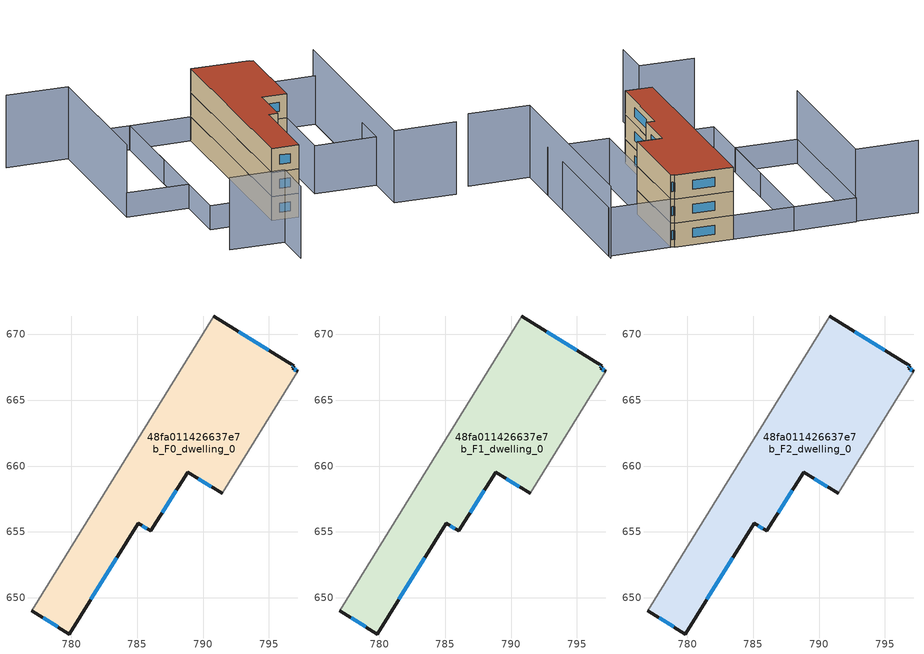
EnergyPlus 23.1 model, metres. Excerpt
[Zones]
48fa011426637e7b_F0_dwelling_0
 floor ground (EU_floor_Construction): 796.9,667.6 796.8,667.44 797.19,667.2 791.45,657.92 788.82,659.54 786.04,655.07 785.07,655.67 779.84,647.24 777,649.01 790.8,671.39 z0
 wall outside (EU_wall_Construction): 777,649.01 779.84,647.24 785.07,655.67 786.04,655.07 788.82,659.54 791.45,657.92 / 797.19,667.2 796.8,667.44 796.9,667.6 790.8,671.39 z0:3
 wall adiabatic (EU_wall_Construction): 790.8,671.39 777,649.01 / 791.45,657.92 797.19,667.2 z0:3
 window (EU_Window_Construction): 786.91,656.46 787.96,658.14 / 785.38,655.48 785.74,655.25 / 781.47,649.87 783.44,653.04 / 777.88,648.46 778.96,647.79 / 795,668.78 792.7,670.21 / 796.83,667.49 796.87,667.55 / 797.07,667.28 796.92,667.37 / 789.64,659.03 790.63,658.42 z0.93:2.07
48fa011426637e7b_F1_dwelling_0
 floor to 48fa011426637e7b_F0_dwelling_0 (EU_floor_Construction): 796.9,667.6 796.8,667.44 797.19,667.2 791.45,657.92 788.82,659.54 786.04,655.07 785.07,655.67 779.84,647.24 777,649.01 790.8,671.39 z3
 wall outside (EU_wall_Construction): 777,649.01 779.84,647.24 785.07,655.67 786.04,655.07 788.82,659.54 791.45,657.92 / 797.19,667.2 796.8,667.44 796.9,667.6 790.8,671.39 z3:6
 wall adiabatic (EU_wall_Construction): 790.8,671.39 777,649.01 / 791.45,657.92 797.19,667.2 z3:6
 window (EU_Window_Construction): 786.91,656.46 787.96,658.14 / 785.38,655.48 785.74,655.25 / 781.47,649.87 783.44,653.04 / 777.88,648.46 778.96,647.79 / 795,668.78 792.7,670.21 / 796.83,667.49 796.87,667.55 / 797.07,667.28 796.92,667.37 / 789.64,659.03 790.63,658.42 z3.93:5.07
48fa011426637e7b_F2_dwelling_0
 floor to 48fa011426637e7b_F1_dwelling_0 (EU_floor_Construction): 796.9,667.6 796.8,667.44 797.19,667.2 791.45,657.92 788.82,659.54 786.04,655.07 785.07,655.67 779.84,647.24 777,649.01 790.8,671.39 z6
 wall outside (EU_wall_Construction): 777,649.01 779.84,647.24 785.07,655.67 786.04,655.07 788.82,659.54 791.45,657.92 / 797.19,667.2 796.8,667.44 796.9,667.6 790.8,671.39 z6:9
 wall adiabatic (EU_wall_Construction): 790.8,671.39 777,649.01 / 791.45,657.92 797.19,667.2 z6:9
 window (EU_Window_Construction): 786.91,656.46 787.96,658.14 / 785.38,655.48 785.74,655.25 / 781.47,649.87 783.44,653.04 / 777.88,648.46 778.96,647.79 / 795,668.78 792.7,670.21 / 796.83,667.49 796.87,667.55 / 797.07,667.28 796.92,667.37 / 789.64,659.03 790.63,658.42 z6.93:8.07
 roof outside (EU_roof_Construction): 791.45,657.92 797.19,667.2 796.8,667.44 796.9,667.6 790.8,671.39 777,649.01 779.84,647.24 785.07,655.67 786.04,655.07 788.82,659.54 z9
shading: 796.53,637.16 790.05,641.17 / 790.05,641.17 804.05,663.8 / 766.98,647.4 772.75,643.81 / 772.75,643.81 769.96,639.31 / 771.26,683.3 777.79,679.27 / 777.79,679.27 767.73,663 z0:9; 790.81,671.41 777,649.01 / 777,649.01 770.57,652.97 / 770.57,652.97 784.38,675.38 / 784.38,675.38 790.81,671.41 / 767.73,662.99 777.87,679.4 / 777.87,679.4 784.39,675.37 / 784.39,675.37 774.25,658.96 / 774.25,658.96 767.73,662.99 z0:3; 803.67,663.19 793.12,646.13 / 793.12,646.13 786.63,650.14 / 786.63,650.14 797.19,667.2 / 797.19,667.2 803.67,663.19 z0:6
[Building]
EU S2 Campaign: North Axis=0; Terrain=City; Solar Distribution=FullExterior
[Site:Location]
Montreal-Trudeau.Intl.AP: Latitude=45.4667; Longitude=-73.75; Time Zone=-5; Elevation=36
[SizingPeriod:WeatherFileDays]
AnnualSizingPeriod: Begin Month=1; Begin Day of Month=1; End Month=12; End Day of Month=31; Day of Week for Start Day=Monday; Use Weather File Daylight Saving Period=No; Use Weather File Rain and Snow Indicators=No
[MATERIAL]
EU_InternalMass_Material: Roughness=MediumRough; Thickness=0.1; Conductivity=1; Density=1800; Specific Heat=900; Thermal Absorptance=0.9; Solar Absorptance=0.7; Visible Absorptance=0.7
[MATERIAL:NOMASS] Roughness=MediumRough; Thermal Absorptance=0.9; Solar Absorptance=0.7; Visible Absorptance=0.7
Name | Thermal Resistance
EU_wall_NoMass; EU_floor_NoMass | 1.36485
EU_roof_NoMass | 2.55992
[WINDOWMATERIAL:SIMPLEGLAZINGSYSTEM]
EU_Window_SimpleGlazing: UFactor=3.92339; Solar Heat Gain Coefficient=0.8; Visible Transmittance=0.8
[CONSTRUCTION]
EU_wall_Construction: EU_wall_NoMass
EU_roof_Construction: EU_roof_NoMass
EU_floor_Construction: EU_floor_NoMass
EU_Window_Construction: EU_Window_SimpleGlazing
EU_InternalMass_Construction: EU_InternalMass_Material
[ZONE] Type=1; Multiplier=1; Ceiling Height=autocalculate; Floor Area=autocalculate; Part of Total Floor Area=Yes
Name | Volume
48fa011426637e7b_F0_dwelling_0 | 425.638
48fa011426637e7b_F1_dwelling_0; 48fa011426637e7b_F2_dwelling_0 | 425.637
[INTERNALMASS] Construction=EU_InternalMass_Construction; Surface Area=141.88
Name | Zone or ZoneList
48fa011426637e7b_F0_dwelling_0_EU_InternalMass | 48fa011426637e7b_F0_dwelling_0
48fa011426637e7b_F1_dwelling_0_EU_InternalMass | 48fa011426637e7b_F1_dwelling_0
48fa011426637e7b_F2_dwelling_0_EU_InternalMass | 48fa011426637e7b_F2_dwelling_0
[OTHEREQUIPMENT] Fuel Type=Electricity; Design Level Calculation Method=Watts/Area; Power per Zone Floor Area=1; Fraction Latent=0; Fraction Radiant=0; Fraction Lost=0; Carbon Dioxide Generation Rate=0; EndUse Subcategory=EU_Step8_InternalGains
Name | Zone or ZoneList or Space or SpaceList | Schedule
EU_Step8_InternalGain_48fa011426637e7b_F0_dwelling_0_f000 | 48fa011426637e7b_F0_dwelling_0 | EU_Step8_GainSchedule_48fa011426637e7b_F0_dwelling_0_f000
EU_Step8_InternalGain_48fa011426637e7b_F1_dwelling_0_f000 | 48fa011426637e7b_F1_dwelling_0 | EU_Step8_GainSchedule_48fa011426637e7b_F1_dwelling_0_f000
EU_Step8_InternalGain_48fa011426637e7b_F2_dwelling_0_f000 | 48fa011426637e7b_F2_dwelling_0 | EU_Step8_GainSchedule_48fa011426637e7b_F2_dwelling_0_f000
[ZONEVENTILATION:DESIGNFLOWRATE] Schedule=EU_AlwaysOn; Design Flow Rate Calculation Method=AirChanges/Hour; Air Changes per Hour=0.860309; Ventilation Type=Natural; Fan Pressure Rise=0; Fan Total Efficiency=1; Constant Term Coefficient=1; Temperature Term Coefficient=0; Velocity Term Coefficient=0; Velocity Squared Term Coefficient=0; Minimum Indoor Temperature=-100; Maximum Indoor Temperature=100; Delta Temperature=-100; Minimum Outdoor Temperature=-100; Maximum Outdoor Temperature=100; Maximum Wind Speed=40
Name | Zone or ZoneList or Space or SpaceList
EU_ConstantAir_48fa011426637e7b_F0_dwelling_0 | 48fa011426637e7b_F0_dwelling_0
EU_ConstantAir_48fa011426637e7b_F1_dwelling_0 | 48fa011426637e7b_F1_dwelling_0
EU_ConstantAir_48fa011426637e7b_F2_dwelling_0 | 48fa011426637e7b_F2_dwelling_0
[HVACTEMPLATE:THERMOSTAT] Constant Heating Setpoint=20; Constant Cooling Setpoint=50
EU_HeatOnly_48fa011426637e7b_F0_dwelling_0; EU_HeatOnly_48fa011426637e7b_F1_dwelling_0; EU_HeatOnly_48fa011426637e7b_F2_dwelling_0
[HVACTEMPLATE:ZONE:IDEALLOADSAIRSYSTEM] System Availability Schedule=EU_AlwaysOn; Maximum Heating Supply Air Temperature=50; Minimum Cooling Supply Air Temperature=13; Maximum Heating Supply Air Humidity Ratio=0.0156; Minimum Cooling Supply Air Humidity Ratio=0.0077; Heating Limit=NoLimit; Cooling Limit=NoLimit; Heating Availability Schedule=EU_AlwaysOn; Cooling Availability Schedule=EU_CoolingOff; Dehumidification Control Type=ConstantSensibleHeatRatio; Cooling Sensible Heat Ratio=0.7; Dehumidification Setpoint=60; Humidification Control Type=None; Humidification Setpoint=30; Outdoor Air Method=None; Outdoor Air Flow Rate per Person=0.00944; Outdoor Air Flow Rate per Zone Floor Area=0; Outdoor Air Flow Rate per Zone=0; Demand Controlled Ventilation Type=None; Outdoor Air Economizer Type=NoEconomizer; Heat Recovery Type=None; Sensible Heat Recovery Effectiveness=0.7; Latent Heat Recovery Effectiveness=0.65
Name | Template Thermostat
48fa011426637e7b_F0_dwelling_0 | EU_HeatOnly_48fa011426637e7b_F0_dwelling_0
48fa011426637e7b_F1_dwelling_0 | EU_HeatOnly_48fa011426637e7b_F1_dwelling_0
48fa011426637e7b_F2_dwelling_0 | EU_HeatOnly_48fa011426637e7b_F2_dwelling_0
[SIZING:ZONE] Zone Cooling Design Supply Air Temperature Input Method=SupplyAirTemperature; Zone Cooling Design Supply Air Temperature=13; Zone Heating Design Supply Air Temperature Input Method=SupplyAirTemperature; Zone Heating Design Supply Air Temperature=50; Zone Cooling Design Supply Air Humidity Ratio=0.008; Zone Heating Design Supply Air Humidity Ratio=0.008; Cooling Design Air Flow Method=DesignDay; Cooling Design Air Flow Rate=0; Cooling Minimum Air Flow per Zone Floor Area=0.000762; Cooling Minimum Air Flow=0; Cooling Minimum Air Flow Fraction=0.2; Heating Design Air Flow Method=DesignDay; Heating Design Air Flow Rate=0; Heating Maximum Air Flow per Zone Floor Area=0.002032; Heating Maximum Air Flow=0.141576; Heating Maximum Air Flow Fraction=0.3; Account for Dedicated Outdoor Air System=No; Dedicated Outdoor Air System Control Strategy=NeutralSupplyAir; Dedicated Outdoor Air Low Setpoint Temperature for Design=autosize; Dedicated Outdoor Air High Setpoint Temperature for Design=autosize; Zone Load Sizing Method=Sensible Load Only No Latent Load; Zone Latent Cooling Design Supply Air Humidity Ratio Input Method=HumidityRatioDifference; Zone Cooling Design Supply Air Humidity Ratio Difference=0.005; Zone Latent Heating Design Supply Air Humidity Ratio Input Method=HumidityRatioDifference; Zone Humidification Design Supply Air Humidity Ratio Difference=0.005
48fa011426637e7b_F0_dwelling_0; 48fa011426637e7b_F1_dwelling_0; 48fa011426637e7b_F2_dwelling_0
[SCHEDULE:CONSTANT]
Name | Hourly Value
EU_AlwaysOn | 1
EU_CoolingOff | 0
[SCHEDULE:FILE] Column Number=1; Rows to Skip at Top=0; Number of Hours of Data=8760; Column Separator=Comma; Interpolate to Timestep=No; Minutes per Item=60; Adjust Schedule for Daylight Savings=Yes
Name | File
EU_Step8_GainSchedule_48fa011426637e7b_F0_dwelling_0_f000 | ../../schedules/48fa011426637e7b/48fa011426637e7b_F0_dwelling_0_f000_gain.csv
EU_Step8_GainSchedule_48fa011426637e7b_F1_dwelling_0_f000 | ../../schedules/48fa011426637e7b/48fa011426637e7b_F1_dwelling_0_f000_gain.csv
EU_Step8_GainSchedule_48fa011426637e7b_F2_dwelling_0_f000 | ../../schedules/48fa011426637e7b/48fa011426637e7b_F2_dwelling_0_f000_gain.csv
